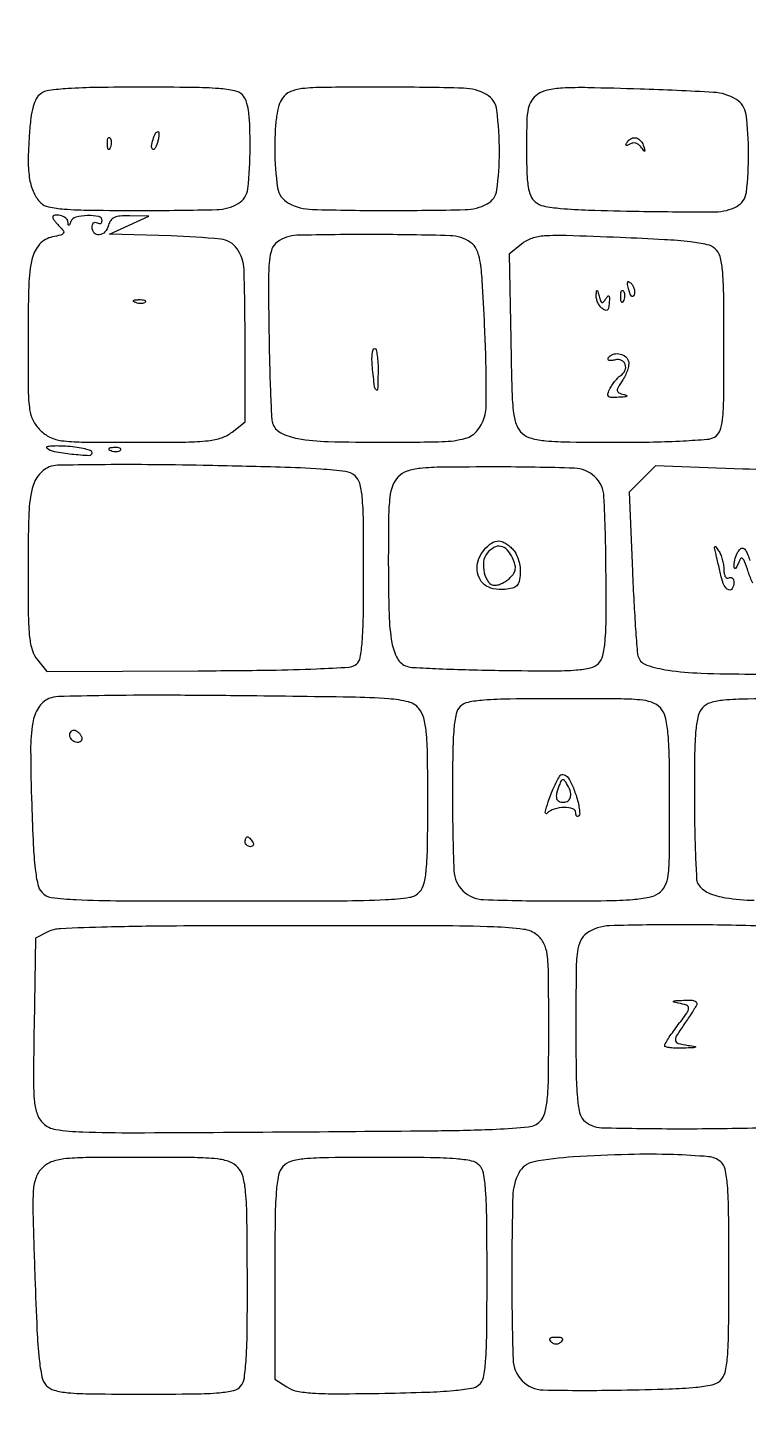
# Model space of a CAD drawing. Extents: x 7 to 700, y 0 to 284.
# Drawn here: x 7 to 153.1, y 0.1 to 284 of the extents above; entities that cross this region are included whole.
import ezdxf

# ---------------------------------------------------------------- set-up
doc = ezdxf.new("R2010")
doc.units = 0
doc.header["$MEASUREMENT"] = 0

msp = doc.modelspace()

# ---------------------------------------------------------------- linework, layer by layer
for points in [[(443.859376, 283.971217, 0.000339), (384.181771, 283.882304, 0.000007), (330.149611, 283.764399, 0.674481), (330.083333, 283.599332, 0.171923), (331.054457, 283.159456, 0.001577), (339.0721, 282.503456, 0.005603), (347.70319, 281.921895, 0.005312), (356.5, 281.521803, -0.00051), (361.441736, 281.344583, -0.000199), (368.2625, 281.090291, -0.000197), (375.64166, 280.809318, -0.000246), (382.5, 280.542089, 0.004444), (391.383916, 280.270619, 0.000965), (406.725, 279.967884, 0.001006)], [(153.868716, 171.430585, -0.035462), (152.922748, 173.734077, 0.007523), (152.187055, 175.855456, 0.126899), (151.770877, 176.462068, 0.458785), (151.383688, 176.406225, 0.048774), (150.915481, 175.484077, -0.0202), (150.611015, 174.788779, -0.087704), (150.347554, 174.425985, -0.417474), (150.173342, 174.43003, -0.175914), (150.070285, 174.668213, -0.068387), (150.181769, 176.123269, -0.065369), (150.680923, 177.518441, -0.088475), (151.367021, 178.419786, -0.336183), (152.027848, 178.482789, -0.133144), (152.390183, 178.095787, -0.02264), (152.826804, 177.174302, -0.023327), (153.250539, 176.015533, -0.018907)], [(163.5, 148, 0.002456), (152.825452, 147.947572, 0.02052), (148.003332, 147.70212, 0.047946), (145.271234, 147.183169, 0.138807), (143.654988, 146.171259, 0.124696), (142.776421, 144.513962, 0.037452), (142.305291, 141.675356, 0.019388), (142.065645, 136.965125, 0.003249), (142.015313, 127.921259, 0.004168), (142.074385, 121.54854, 0.006293), (142.241942, 116.000533, 0.002775), (142.469901, 111.287262, 0.134516), (142.765313, 110.399704, 0.143728), (144.86125, 108.646588, 0.064693), (148.338677, 107.639633, 0.032239), (154.131317, 107.127405, 0.005936)]]:
    msp.add_lwpolyline(points, format="xyb")
for points in [[(9.570126, 270.674936, 0.111132), (8.681233, 269.657495, 0.057028), (8.045466, 268.078501, 0.037183), (7.585733, 265.744933, 0.01219), (7.250388, 262.255422, 0.015694), (7.038925, 256.977184, 0.044219), (7.332789, 253.299056, 0.064504), (8.151731, 250.62261, 0.090152), (9.57293, 248.569927, 0.148569), (11.146778, 247.729611, 0.029613), (14.340608, 247.291812, 0.01649), (19.677183, 247.056636, 0.002766), (29.916441, 247, 0.005912), (45.236533, 247.181149, 0.125706), (49.576751, 248.399872, 0.238776), (51.543126, 251.413193, 0.027357), (52, 259.757312, 0.008122), (51.925906, 264.318408, 0.028438), (51.663656, 267.245786, 0.045185), (51.192926, 269.198807, 0.115148), (50.428571, 270.428571, 0.148374), (48.85466, 271.269695, 0.029753), (45.668119, 271.708067, 0.016537), (40.342501, 271.943357, 0.00277), (30.119701, 272, 0.003469), (20.936919, 271.936285, 0.012629), (15.110212, 271.708143, 0.015749), (11.224111, 271.334366, 0.126668)], [(58.556704, 269.777494, 0.08089), (57.840104, 268.29244, 0.035122), (57.364681, 266.145643, 0.026007), (57.085816, 263.241324, 0.010931), (57, 259.316449, 0.037516), (57.578853, 251.612568, 0.236548), (59.7824, 248.490136, 0.116677), (64.612863, 247.208317, 0.00677), (79.997432, 247, 0.005444), (95.560122, 247.169441, 0.115939), (99.996214, 248.314559, 0.243924), (102.002656, 251.19255, 0.032591), (102.5, 258.814489, 0.029921), (101.990709, 267.317382, 0.237427), (99.876982, 270.502667, 0.123998), (95.223654, 271.80038, 0.006308), (79.401716, 272, 0.001791), (66.98323, 271.95552, 0.024769), (62.498756, 271.701017, 0.077919), (60.11984, 271.063734, 0.136467)], [(110.25, 270.540412, 0.086236), (109.016152, 269.254911, 0.097823), (108.355073, 267.68179, 0.044921), (108.064144, 265.118606, 0.00581), (108, 259.598284, 0.00711), (108.070318, 254.65348, 0.032879), (108.339147, 251.807301, 0.060018), (108.861151, 249.990607, 0.111047), (109.75, 248.747876, 0.1355), (111.439208, 247.912289, 0.024974), (114.912987, 247.422504, 0.015194), (120.558372, 247.084795, 0.002906), (130.827808, 246.842888, 0.005429), (146.272018, 246.736606, 0.121314), (150.58105, 247.815904, 0.246503), (152.535989, 250.670037, 0.029304), (153, 258.580346, 0.032537), (152.486819, 266.458095, 0.230403), (150.435727, 269.568306, 0.11985), (145.905668, 270.951417, 0.006623), (131, 271.615468, 0.002581), (120.426042, 271.891637, 0.01818), (115.279628, 271.81234, 0.038342), (112.214988, 271.416634, 0.107612)], [(23.683114, 259.8125, -0.054073), (23.461564, 259.395823, -0.470617), (23.279315, 259.37858, -0.168741), (23.137993, 259.670344, -0.018894), (23.078947, 260.416667, -0.028489), (23.089945, 261.112848, -0.077125), (23.200665, 261.592839, -0.208169), (23.385309, 261.77538, -0.296942), (23.604167, 261.729167, -0.126455), (23.797407, 261.402231, -0.060344), (23.876576, 260.916927, -0.05415), (23.839148, 260.359369, -0.051402)], [(33.279377, 260.960337, -0.027385), (33.039435, 260.212661, -0.055867), (32.756817, 259.665682, -0.101575), (32.4811, 259.393026, -0.354513), (32.249458, 259.417209, -0.237878), (32.033848, 260.071508, -0.038928), (32.342749, 261.411477, -0.03858), (32.848821, 262.67298, -0.285434), (33.374996, 263, -0.382544), (33.512617, 262.876657, -0.039062), (33.527486, 262.400849, -0.033279), (33.452526, 261.742548, -0.018968)], [(131.763631, 259.9375, -0.006481), (131.971487, 259.127114, -0.454428), (131.899736, 259.025528, -0.267444), (131.747343, 259.093557, -0.00443), (131.187934, 259.878115, 0.079902), (130.714393, 260.366452, 0.095397), (130.138256, 260.645536, 0.101494), (129.528642, 260.681288, 0.102825), (128.957295, 260.473607, -0.021037), (128.408109, 260.165328, -0.29681), (128.194086, 260.18845, -0.348476), (128.151845, 260.38143, -0.024612), (128.437132, 260.898278, -0.146075), (129.250844, 261.62228, -0.181505), (130.253765, 261.700592, -0.154457), (131.181488, 261.082563, -0.103518)], [(12, 245.571429, 0.149948), (12.074324, 245.329166, 0.015601), (12.427511, 244.841239, 0.018269), (12.897967, 244.276173, 0.013645), (13.455357, 243.6875, -0.042089), (14.154962, 242.859036, -0.324223), (14.150211, 242.380042, -0.172086), (13.618662, 242.021837, -0.01369), (11.938857, 241.637771, 0.161339), (9.3566, 240.168459, 0.126971), (7.858881, 237.298411, 0.050244), (7.158028, 231.851894, 0.006893), (7, 220.389446, 0.002577), (7.051226, 210.450321, 0.031437), (7.329279, 206.656514, 0.084178), (8.034923, 204.40706, 0.078527), (9.454545, 202.454545, 0.082763), (11.452918, 201.027138, 0.082441), (13.808892, 200.322574, 0.029298), (17.857412, 200.048888, 0.00223), (28.819687, 200, 0.00273), (39.00457, 200.055605, 0.023686), (43.528956, 200.319593, 0.055952), (46.24324, 200.919246, 0.084525), (48.365141, 202.07258), (51, 204.14516), (50.985258, 220.32258, 0.007236), (50.759087, 235.025019, 0.145845), (49.369738, 239.224545, 0.218036), (46.041899, 241.184665, 0.018888), (35.972298, 241.841883), (23.5, 242.183766), (27.5, 244.017719), (31.5, 245.851673), (27.65638, 245.925836, 0.022728), (25.682542, 245.8742, 0.086155), (24.488879, 245.577674, 0.133688), (23.750451, 244.979101, 0.092271), (23.289749, 244, -0.11872), (22.571539, 242.660313, -0.179155), (21.414205, 242.046267, -0.253143), (20.422852, 242.422379, -0.179984), (20, 243.559017, -0.066118), (20.073267, 244.110654, -0.138808), (20.29375, 244.478525, -0.191142), (20.620352, 244.607943, -0.139169), (21, 244.5, 0.082592), (21.3821, 244.343488, 0.161196), (21.70625, 244.3746, 0.182303), (21.921712, 244.586039, 0.108972), (22, 244.940983, 0.356345), (21.314538, 245.780648, 0.057979), (19.060279, 245.974319, 0.05396), (16.69029, 245.645311, 0.239823), (15.662281, 244.75, -0.009076), (15.382013, 244.090194, -0.295955), (15.242982, 244, -0.382689), (15.135242, 244.096611, -0.011437), (15.078947, 244.75, 0.236738), (14.658609, 245.470719, 0.07946), (13.513343, 245.981206, 0.099569), (12.417016, 246.04952, 0.374846)], [(57.479102, 240.608378, 0.150382), (56.42224, 239.19156, 0.06296), (55.905097, 236.84167, 0.023868), (55.720161, 232.557247, 0.002416), (55.816249, 222.358378, 0.002584), (55.943961, 215.783009, 0.003753), (56.130178, 209.982665, 0.001918), (56.343667, 205.0706, 0.062772), (56.547498, 203.901757, 0.20204), (58.195155, 201.932604, 0.07592), (61.673962, 200.765103, 0.03622), (67.779082, 200.153561, 0.006857), (78.975624, 200, 0.005449), (90.93475, 200.130325, 0.060999), (95.635739, 200.810262, 0.164189), (98.09404, 202.459661, 0.10247), (99.617641, 205.612695, 0.058804), (99.831021, 207.26497, 0.004197), (99.842927, 211.904876, 0.005861), (99.745547, 217.452925, 0.00439), (99.513032, 223.560386, 0.00295), (99.023788, 232.82962, 0.026857), (98.570396, 236.848748, 0.068132), (97.872342, 239.088785, 0.131155), (96.671383, 240.517619, 0.146844), (92.51538, 241.892147, 0.006372), (77.021206, 242.125511, 0.006197), (61.491686, 241.969001, 0.153412)], [(106.998147, 240.193881), (104.5, 238.165302), (104.805937, 220.832651, 0.002476), (105.043321, 210.331298, 0.023888), (105.379135, 205.881274, 0.061466), (106.004838, 203.387876, 0.124818), (107.166721, 201.75, 0.114065), (108.988808, 200.805335, 0.040445), (111.901145, 200.304495, 0.019477), (116.794217, 200.057132, 0.002891), (126.676525, 200, 0.005069), (133.748978, 200.071708, 0.008266), (139.745526, 200.29253, 0.005651), (144.595123, 200.606451, 0.104238), (146.065741, 201.035184, 0.180965), (147.157479, 202.276569, 0.065345), (147.708317, 204.599953, 0.0234), (147.952671, 208.998933, 0.002175), (148, 219.880196, 0.002623), (147.946295, 230.117689, 0.019913), (147.703626, 234.936934, 0.043696), (147.208644, 237.696738, 0.146015), (146.25, 239.243672, 0.129884), (144.625565, 240.064157, 0.023058), (141.233925, 240.622926, 0.015499), (135.923887, 241.08168, 0.003623), (126.998147, 241.509889, 0.002251), (116.060978, 241.905862, 0.024353), (111.640774, 241.830667, 0.06418), (109.054695, 241.322872, 0.090234)], [(124.05701, 229.092245, -0.032734), (124.461304, 229.659729, -0.467115), (124.679488, 229.662422, -0.185739), (124.799041, 229.326431, -0.012437), (124.746769, 228.288372, -0.027286), (124.609732, 227.238092, -0.185302), (124.34072, 226.800059, -0.285128), (123.92951, 226.759595, -0.058892), (123.291036, 227.173425, -0.068361), (122.805525, 227.703483, -0.048649), (122.413317, 228.408241, -0.048884), (122.166645, 229.170636, -0.071718), (122.116001, 229.872445, -0.010665), (122.190238, 230.672863, -0.506616), (122.311449, 230.742124, -0.222972), (122.456678, 230.574286, -0.005966), (122.717278, 229.604853, 0.020865), (123.003139, 228.655235, 0.221321), (123.277202, 228.372453, 0.319538), (123.595871, 228.454887, 0.036397)], [(127.683114, 228.8125, -0.054073), (127.461564, 228.395823, -0.470617), (127.279315, 228.37858, -0.168741), (127.137993, 228.670344, -0.018894), (127.078947, 229.416667, -0.028489), (127.089945, 230.112848, -0.077125), (127.200665, 230.592839, -0.208169), (127.385309, 230.77538, -0.296942), (127.604167, 230.729167, -0.126455), (127.797407, 230.402231, -0.060344), (127.876576, 229.916927, -0.05415), (127.839148, 229.359369, -0.051402)], [(129.787763, 229.86329, -0.170804), (129.564152, 229.575227, -0.353106), (129.298474, 229.603634, -0.106885), (129.004403, 230.059974, -0.02593), (128.731213, 230.919841, -0.013933), (128.479614, 232.004581, -0.131195), (128.508441, 232.477725, -0.470166), (128.72933, 232.563414, -0.069225), (129.16845, 232.23155, -0.0741), (129.539971, 231.729912, -0.058506), (129.7862, 231.100047, -0.059552), (129.8766, 230.443426, -0.085105)], [(30.729167, 228.395833, -0.126455), (30.402231, 228.202593, -0.060344), (29.916927, 228.123424, -0.05415), (29.359369, 228.160852, -0.051402), (28.8125, 228.316886, -0.054073), (28.395823, 228.538436, -0.470617), (28.37858, 228.720685, -0.168741), (28.670344, 228.862007, -0.018894), (29.416667, 228.921053, -0.028489), (30.112848, 228.910055, -0.077125), (30.592839, 228.799335, -0.208169), (30.77538, 228.614691, -0.296942)], [(77.921053, 214.25, -0.00463), (77.830259, 210.742457, -0.631262), (77.530351, 210.612294, -0.187778), (77.195579, 211.250865, -0.003209), (76.773276, 215.25, -0.019908), (76.688386, 216.687622, -0.033184), (76.745546, 217.898438, -0.036851), (76.912199, 218.778331, -0.339718), (77.200801, 219, -0.343802), (77.51006, 218.758848, -0.023939), (77.742044, 217.604688, -0.025965), (77.89371, 216.070962, -0.015818)], [(128.607372, 216.580788, -0.117393), (128.703309, 215.862026, -0.042701), (128.511584, 214.845266, -0.039448), (128.102089, 213.725466, -0.037669), (127.516525, 212.665564, 0.011166), (126.549309, 211.114951, 0.149603), (126.392748, 210.470657, 0.280264), (126.681188, 210.053655, 0.041439), (127.690537, 209.700777, -0.037416), (128.30571, 209.491239, -0.612617), (128.317251, 209.322813, -0.11575), (127.892849, 209.187123, -0.009338), (126.714816, 209.116001, -0.016751), (125.126857, 209.103097, -0.198404), (124.575066, 209.34759, -0.288019), (124.473115, 209.847644, -0.032928), (124.970194, 210.944306, -0.023484), (125.441639, 211.733735, -0.021641), (125.99726, 212.498044, -0.022208), (126.55201, 213.135319, -0.064222), (127.005377, 213.503323, 0.142966), (127.925618, 214.524993, 0.190617), (128.015218, 215.758809, 0.216521), (127.251745, 216.610763, 0.168939), (125.99862, 216.70989, -0.033809), (125.266748, 216.570513, -0.095442), (124.749762, 216.606613, -0.238295), (124.53149, 216.80112, -0.236417), (124.557637, 217.093259, -0.165936), (125.42821, 217.809358, -0.121936), (126.678591, 217.956069, -0.118688), (127.879017, 217.501281, -0.152662)], [(10.798314, 198.87786, 0.136587), (12.327853, 198.13166, 0.018909), (15.859711, 197.617436, 0.01409), (19.41695, 197.337296, 0.429057), (20, 197.891669, 0.313669), (19.738158, 198.267989, 0.026377), (18.545442, 198.639891, 0.02763), (16.946244, 198.954535, 0.017291), (15.048314, 199.153487, 0.010819), (13.195539, 199.242911, 0.022842), (11.757305, 199.215458, 0.034212), (10.856465, 199.094788, 0.618156)], [(23.8125, 198.316886, 0.051402), (24.359369, 198.160852, 0.05415), (24.916927, 198.123424, 0.060344), (25.402231, 198.202593, 0.126455), (25.729167, 198.395833, 0.296942), (25.77538, 198.614691, 0.208169), (25.592839, 198.799335, 0.077125), (25.112848, 198.910055, 0.028489), (24.416667, 198.921053, 0.018894), (23.670344, 198.862007, 0.168741), (23.37858, 198.720685, 0.470617), (23.395823, 198.538436, 0.054073)], [(11.315372, 194.992504, 0.142048), (9.038503, 193.207042, 0.105174), (7.744682, 190.262438, 0.044743), (7.138534, 185.014341, 0.006391), (7, 174.176525, 0.003124), (7.058, 164.892878, 0.02299), (7.317073, 160.466744, 0.050692), (7.873789, 157.799025, 0.094207), (8.919827, 155.860784), (10.839654, 153.5), (41.462564, 153.663024, 0.002042), (56.10495, 153.800779, 0.007316), (65.457013, 154.063862, 0.00559), (71.988052, 154.416455, 0.158203), (73.542737, 155.035469, 0.176981), (74.309379, 156.350727, 0.025151), (74.712383, 159.504057, 0.0161), (74.942089, 164.648104, 0.003107), (75, 173.967457, 0.00263), (74.946394, 184.158853, 0.020043), (74.703833, 188.948404, 0.044112), (74.208869, 191.686338, 0.147988), (73.25, 193.212847, 0.148482), (71.352346, 194.063215, 0.014645), (66.317154, 194.554116, 0.010305), (58.101261, 194.942922, 0.001771), (42.5, 195.303932, 0.002965), (31.228705, 195.457949, 0.00443), (21.377015, 195.446858, 0.001946), (12.979357, 195.330311, 0.091514)], [(82, 193, 0.1068), (80.894399, 191.284956, 0.061477), (80.314788, 188.885426, 0.025572), (80.055008, 184.772666, 0.002987), (80, 175.5651, 0.006829), (80.143992, 165.022873, 0.03741), (80.724118, 159.36078, 0.080202), (81.848427, 156.151285, 0.193994), (83.751401, 154.578902, 0.063855), (85.096225, 154.334472, 0.002369), (90.254776, 154.089157, 0.004267), (96.37139, 153.879594, 0.002983), (103.270254, 153.743333, 0.002742), (113.237796, 153.660601, 0.018943), (118.124594, 153.832029, 0.039051), (120.981407, 154.266747, 0.139776), (122.58031, 155.154455, 0.138862), (123.46925, 156.742701, 0.038638), (123.919744, 159.587319, 0.019076), (124.121552, 164.426634, 0.00286), (124.100232, 174.154455, 0.009694), (123.695273, 188.984663, 0.195021), (121.841916, 193.005701, 0.182138), (117.664497, 194.739329, 0.008261), (101.889216, 195, 0.002387), (91.057034, 194.948291, 0.022672), (86.430252, 194.6941, 0.057277), (83.797743, 194.120191, 0.114577)], [(131.469752, 192.560661), (128.778173, 189.869082), (129.455803, 173.842468, 0.00275), (129.754104, 167.600794, 0.004034), (130.090883, 162.115831, 0.001962), (130.432598, 157.463278, 0.072419), (130.66621, 156.427459, 0.226126), (132.358941, 154.819833, 0.041591), (136.668196, 153.803066, 0.028365), (143.365799, 153.186067, 0.008695), (153.527494, 153.005577, 0.010193), (167.200571, 153.279256, 0.191509), (171.052537, 154.994047, 0.185966), (172.732722, 158.904694, 0.009517), (173, 172.94592, 0.003051), (172.942068, 182.440051, 0.020046), (172.69345, 187.190276, 0.041302), (172.190898, 190.033721, 0.112296), (171.25, 191.835974, 0.126022), (169.59529, 193.005517, 0.056193), (166.992553, 193.676439, 0.022841), (162.374196, 194.113435, 0.002559), (151.830665, 194.572878), (134.161331, 195.25224)], [(105.320333, 178.19853, -0.072258), (105.930911, 177.28917, -0.04067), (106.40739, 176.044993, -0.03951), (106.69213, 174.678695, -0.05038), (106.72532, 173.393003, -0.036143), (106.487422, 171.787659, -0.137194), (106.012861, 170.902349, -0.142944), (105.160322, 170.411855, -0.040469), (103.6324, 170.169627, -0.067836), (101.269039, 170.309541, -0.117161), (99.486399, 171.122473, -0.131271), (98.388676, 172.570558, -0.097201), (98, 174.551016, -0.098479), (98.369227, 176.407492, -0.072242), (99.445774, 178.216211, -0.076399), (100.911636, 179.547111, -0.147219), (102.416441, 180, -0.102018), (103.018679, 179.87583, -0.037166), (103.794813, 179.470818, -0.034969), (104.60248, 178.887892, -0.035053)], [(100.010777, 177.512986, 0.148023), (99.286352, 175.793873, 0.085924), (99.436548, 173.539461, 0.09606), (100.29443, 171.666343, 0.242011), (101.590481, 171, 0.078285), (102.297439, 171.11137, 0.038088), (103.145449, 171.458603, 0.03658), (103.992147, 171.963733, 0.043618), (104.704058, 172.561201, 0.053439), (105.431577, 173.463401, 0.115462), (105.728827, 174.298564, 0.100702), (105.64387, 175.25389, 0.034539), (105.154069, 176.561201, 0.07792), (104.089879, 178.174735, 0.163749), (102.792955, 178.896102, 0.175579), (101.38955, 178.662947, 0.091712)], [(147.984687, 174.190983, 0.041654), (148.061146, 173.342709, 0.092155), (148.287349, 172.736132, 0.170792), (148.618668, 172.46171, 0.230717), (149, 172.5, -0.139169), (149.379648, 172.607943, -0.191142), (149.70625, 172.478525, -0.138808), (149.926733, 172.110654, -0.066118), (150, 171.559017, -0.123301), (149.689894, 170.320616, -0.397515), (148.957003, 170.07502, -0.173086), (148.047268, 170.96809, -0.058288), (147.426107, 172.75, 0.000795), (147.157257, 173.94908, 0.000581), (146.855069, 175.279687, 0.000587), (146.565824, 176.539663, 0.001299), (146.341548, 177.5, -0.005846), (146.092721, 178.610981, -0.272982), (146.163797, 178.822388, -0.434594), (146.335916, 178.803995, -0.008398), (146.919181, 178, -0.055688), (147.323173, 177.259709, -0.02889), (147.665378, 176.262351, -0.028323), (147.901935, 175.184933, -0.038235)], [(11.235455, 148.024547, 0.154406), (9.104749, 146.187908, 0.098318), (7.951434, 143.095617, 0.041937), (7.527839, 137.616202, 0.006186), (7.739643, 126.49645, 0.004044), (8.060502, 118.379072, 0.016667), (8.457951, 113.478563, 0.02507), (8.980672, 110.327439, 0.12696), (9.77618, 108.75, 0.18271), (11.719942, 107.713943, 0.020635), (16.781796, 107.272375, 0.010422), (25.913904, 107.044873, 0.001016), (48, 107, 0.00097), (70.519731, 107.043684, 0.010944), (79.445757, 107.273738, 0.024136), (84.304689, 107.741228, 0.174503), (86.345012, 108.828741, 0.125054), (87.224525, 110.49065, 0.037061), (87.697409, 113.35097, 0.019222), (87.941284, 118.099144, 0.003219), (88, 127.217957, 0.003103), (87.941594, 136.630068, 0.020772), (87.689306, 141.301936, 0.043501), (87.170231, 144.115585, 0.103184), (86.201082, 146.000002, 0.162308), (84.082434, 147.353, 0.044181), (80.106408, 147.987375, 0.013917), (72.34614, 148.314127, 0.000834), (48.951082, 148.608488, 0.002194), (34.172147, 148.704922, 0.004404), (22.503109, 148.627057, 0.00218), (13.147949, 148.441408, 0.095493)], [(94.571429, 146.428571, 0.143738), (93.740372, 144.906888, 0.032416), (93.296414, 141.960375, 0.017997), (93.058389, 137.081529, 0.00319), (93, 127.928571, 0.009852), (93.291874, 113.116569, 0.193842), (95.123489, 109.040712, 0.184642), (99.302259, 107.272229, 0.008795), (114.777494, 107, 0.003275), (124.21241, 107.061804, 0.016146), (129.525875, 107.303146, 0.027519), (132.862727, 107.748575, 0.106218), (134.777494, 108.556704, 0.12639), (136.050995, 110.043323, 0.08417), (136.693495, 112.204679, 0.028049), (136.952985, 116.196053, 0.00221), (137, 126.834198, 0.003581), (136.93686, 135.650804, 0.016919), (136.693495, 140.700372, 0.028605), (136.24523, 143.900127, 0.10403), (135.443296, 145.777494, 0.134908), (133.892265, 147.06176, 0.078919), (131.548845, 147.699936, 0.025249), (127.144284, 147.95516, 0.001848), (115.014725, 148, 0.002743), (104.712353, 147.943473, 0.016437), (99.353566, 147.708366, 0.029565), (96.149051, 147.270401, 0.148696)], [(17.749864, 139.416531, -0.222509), (16.958406, 139.129854, -0.14837), (16.049532, 139.498109, -0.146836), (15.492512, 140.312904, -0.218805), (15.596556, 141.156231, -0.094625), (15.940704, 141.531428, -0.169261), (16.335356, 141.655459, -0.136091), (16.785686, 141.515485, -0.053431), (17.296201, 141.103799, -0.055675), (17.659942, 140.648583, -0.075207), (17.871032, 140.166597, -0.09457), (17.903147, 139.733892, -0.169316)], [(118.026709, 128.41907, -0.018886), (118.432159, 127.014408, -0.02654), (118.678721, 125.73356, -0.025216), (118.768831, 124.696641, -0.208354), (118.599665, 124.266331, -0.132434), (118.372362, 124.135563, -0.259643), (118.176152, 124.185527, -0.153465), (118.041692, 124.426566, -0.051115), (118, 124.833333, 0.319264), (117.392722, 125.687452, 0.087445), (115.666525, 125.966394, 0.07195), (113.624517, 125.641274, 0.121338), (112.147839, 124.75, -0.747974), (111.810391, 124.934293, -0.027774), (112.409889, 127.108747, -0.020051), (113.507057, 129.983026, -0.034344), (114.67669, 132.266312, -0.282926), (115.380842, 132.630477, -0.197567), (116.202152, 132.21919, -0.075148), (117.117843, 130.77923, -0.02441)], [(114.639163, 130.502058, 0.027539), (114.094303, 128.808949, 0.124972), (114.086462, 127.780795, 0.226942), (114.555143, 127.209859, 0.109716), (115.5, 127, 0.167069), (116.439885, 127.323069, 0.189036), (116.923811, 128.139663, 0.123129), (116.819566, 129.38197, 0.059127), (116.123851, 130.833846, 0.038367), (115.660796, 131.453612, 0.274684), (115.319776, 131.565218, 0.222828), (115.005596, 131.322208, 0.026892)], [(52.5, 119, -0.082592), (52.656512, 118.6179, -0.161196), (52.6254, 118.29375, -0.182303), (52.413961, 118.078288, -0.108972), (52.059017, 118, -0.093332), (51.654762, 118.076123, -0.09642), (51.311086, 118.29375, -0.099167), (51.081062, 118.618444, -0.105053), (51, 119, -0.042167), (51.032345, 119.382849, -0.061769), (51.129539, 119.70625, -0.081139), (51.272352, 119.92554, -0.210953), (51.440983, 120, -0.151918), (51.65171, 119.934461, -0.038439), (51.933975, 119.70625, -0.035638), (52.231006, 119.382774, -0.029505)], [(11, 100.706747), (8.5, 99.442977), (8.227019, 81.744469, 0.002223), (8.105791, 70.701731, 0.024564), (8.293886, 66.287492, 0.066814), (8.866638, 63.786561, 0.107116), (10.047066, 61.952934, 0.1611), (12.604176, 60.667037, 0.027853), (18.073175, 60.169114, 0.009843), (28.630659, 60.006344, 0.000586), (60.535222, 60.179953, 0.000739), (89.999832, 60.418339, 0.008093), (101.833404, 60.723164, 0.014827), (108.420006, 61.195517, 0.17279), (110.715175, 62.285714, 0.127784), (111.687708, 63.941918, 0.045608), (112.197654, 66.657616, 0.020798), (112.444735, 71.32647, 0.00282), (112.5, 81.124067, 0.00212), (112.453203, 92.159638, 0.02885), (112.187364, 96.171602, 0.086689), (111.506781, 98.396993, 0.105489), (110.139216, 100.088353, 0.140707), (107.415373, 101.243441, 0.020802), (101.395972, 101.725424, 0.008949), (90.257072, 101.952748, 0.000705), (60.639216, 101.985258, 0.001211), (37.112754, 101.920899, 0.005148), (23.044298, 101.703462, 0.004427), (13.555639, 101.374987, 0.106547)], [(120.222506, 100.443296, 0.129051), (118.945632, 98.936839, 0.082571), (118.304387, 96.720601, 0.027139), (118.046295, 92.604084, 0.002087), (118, 81.514725, 0.003076), (118.057926, 72.099749, 0.017617), (118.295229, 67.111334, 0.031742), (118.737802, 64.106321, 0.144929), (119.571429, 62.571429, 0.192564), (123.192983, 61.019182, 0.006114), (139.5, 60.819769, 0.006114), (155.807017, 61.019182, 0.192564), (159.428571, 62.571429, 0.144669), (160.261634, 64.103416, 0.03189), (160.704514, 67.095441, 0.0177), (160.941973, 72.059568, 0.003101), (161, 81.416441, 0.002645), (160.946622, 91.506464, 0.021437), (160.69958, 96.12425, 0.049677), (160.17795, 98.757172, 0.135922), (159.171259, 100.345012, 0.177788), (155.282582, 101.914745, 0.00731), (139.977369, 102.177158, 0.008206), (124.808808, 101.966487, 0.146207)], [(142.395051, 85.75, -0.010929), (141.997696, 85.096385, -0.003022), (141.345109, 84.087466, -0.00305), (140.591985, 82.953551, -0.003189), (139.836034, 81.84563, 0.011793), (138.329465, 79.553873, 0.196415), (138.178294, 78.673592, 0.28431), (138.712947, 78.124222, 0.023661), (140.75, 77.716254, -0.005737), (142.188426, 77.481437, -0.703743), (142.210683, 77.352577, -0.117172), (141.82971, 77.242167, -0.002217), (139.75, 77.149832, -0.016423), (138.312373, 77.139638, -0.027085), (137.101562, 77.236598, -0.025855), (136.195753, 77.406827, -0.346254), (136, 77.655609, -0.133343), (136.109136, 78.057563, -0.008986), (136.734375, 79.081448, -0.012403), (137.542349, 80.285598, -0.008952), (138.5, 81.588887, 0.007418), (140.484412, 84.272221, 0.14318), (140.823778, 85.239256, 0.332196), (140.423669, 85.838939, 0.037691), (138.75, 86.294267, -0.017089), (137.818253, 86.506984, -0.680301), (137.800428, 86.658115, -0.108501), (138.241304, 86.783594, -0.004998), (139.809017, 86.863818, -0.018564), (141.3553, 86.870015, -0.093667), (142.194403, 86.68246, -0.253941), (142.494026, 86.301722, -0.175196)], [(9.849758, 52.849758, 0.109616), (8.622405, 50.922374, 0.070877), (8.076198, 48.323551, 0.023319), (7.986788, 43.621539, 0.001689), (8.38942, 30.634673, 0.002822), (8.816861, 19.958145, 0.014865), (9.258555, 14.11019, 0.024414), (9.815822, 10.518623, 0.133997), (10.69465, 8.784915, 0.142352), (12.289632, 7.801683, 0.045004), (15.070061, 7.296649, 0.019932), (19.951338, 7.052993, 0.002504), (30.532543, 7, 0.002626), (40.811486, 7.053977, 0.01855), (45.801019, 7.291652, 0.037862), (48.676543, 7.75683, 0.162645), (50.127555, 8.663581, 0.141273), (50.832624, 10.289772, 0.017163), (51.20218, 14.205605, 0.01275), (51.411228, 20.302312, 0.002913), (51.441701, 30.623014, 0.002204), (51.354813, 42.557134, 0.01835), (51.093307, 47.957675, 0.042126), (50.564061, 51.054163, 0.121107), (49.536713, 52.959432, 0.121427), (47.831499, 54.109985, 0.062238), (45.303029, 54.695541, 0.023524), (40.785039, 54.949799, 0.002294), (29.845012, 55, 0.002259), (18.736815, 54.949804, 0.024527), (14.264521, 54.689752, 0.06591), (11.722362, 54.070995, 0.104127)], [(58.654988, 53.171259, 0.134967), (57.753259, 51.383933, 0.031371), (57.29218, 48.020039, 0.016019), (57.054672, 42.294949, 0.002356), (57, 30.694312), (57, 10.046106), (59.424204, 8.457707, 0.097053), (61.446193, 7.634728, 0.032259), (64.633483, 7.222753, 0.017381), (69.75991, 7.07256, 0.003157), (79.273702, 7.184654, 0.003842), (87.769121, 7.403711, 0.013697), (93.198842, 7.734552, 0.017128), (96.821685, 8.180588, 0.135042), (98.349498, 8.872445, 0.169726), (99.260797, 10.389714, 0.032597), (99.713677, 13.616171, 0.016358), (99.947703, 19.242639, 0.002214), (100, 31.051016, 0.002403), (99.944974, 42.499167, 0.015125), (99.712236, 48.334841, 0.026997), (99.280033, 51.799966, 0.15301), (98.428571, 53.428571, 0.147241), (96.867639, 54.267215, 0.030414), (93.742979, 54.707003, 0.016889), (88.531851, 54.942943, 0.002868), (78.583559, 55, 0.00244), (67.855694, 54.947654, 0.02044), (63.014953, 54.702339, 0.04779), (60.273779, 54.183633, 0.139063)], [(117.525656, 55.100212, 0.031788), (109.458874, 54.097579, 0.230747), (106.415946, 51.828359, 0.113821), (105.209042, 47.097952, 0.005588), (105.014742, 30.860784, 0.00819), (105.276288, 14.085091, 0.185532), (107.119358, 9.711947, 0.198665), (111.374293, 7.848334, 0.009595), (127.16172, 7.826096, 0.003087), (136.919507, 8.059874, 0.016107), (142.286596, 8.394878, 0.027098), (145.586681, 8.889356, 0.133568), (147.25, 9.731084, 0.152323), (148.223492, 11.375815, 0.038469), (148.70984, 14.484108, 0.017447), (148.948612, 19.979957, 0.002132), (149, 32.032543, 0.002225), (148.947666, 43.793247, 0.016427), (148.71352, 49.398237, 0.032785), (148.260115, 52.612261, 0.169518), (147.348637, 54.127555, 0.153665), (144.853773, 55.148633, 0.012732), (137.772835, 55.560258, 0.014919), (128.652087, 55.585486, 0.008258)], [(114.985714, 17.585714, -0.074369), (114.496362, 17.223698, -0.122728), (114, 17.1, -0.122728), (113.503638, 17.223698, -0.074369), (113.014286, 17.585714, -0.090732), (112.721518, 18.009611, -0.311764), (112.778571, 18.321429, -0.165815), (113.180305, 18.518848, -0.032041), (114, 18.571429, -0.032041), (114.819695, 18.518848, -0.165815), (115.221429, 18.321429, -0.311764), (115.278482, 18.009611, -0.090732)]]:
    msp.add_lwpolyline(points, format="xyb", close=True)

doc.saveas('drawing.dxf')
